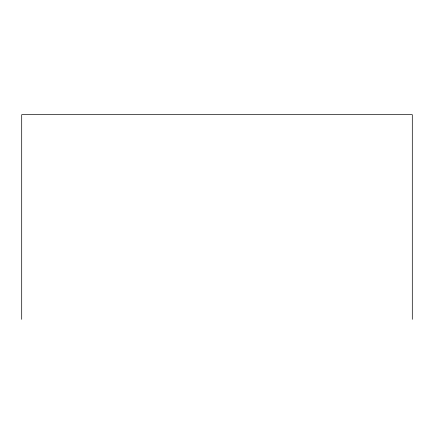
<?xml version="1.0" encoding="UTF-8"?>
<svg xmlns="http://www.w3.org/2000/svg" width="434" height="434" viewBox="0 0 434 434"><rect width="100%" height="100%" fill="white"/><g stroke="black" fill="none" stroke-linecap="round" stroke-linejoin="round"><path stroke-width="0.65" d="M412.3 319.326L412.3 114.674L21.7 114.674L21.7 319.326"/></g></svg>
